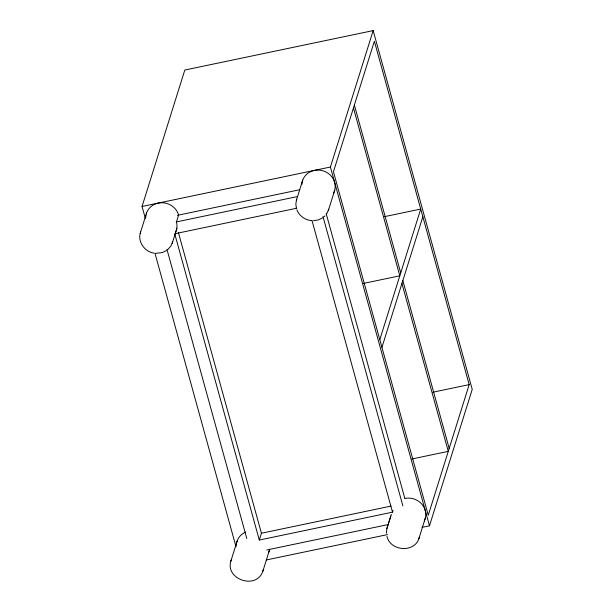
<?xml version="1.0" encoding="UTF-8"?>
<svg xmlns="http://www.w3.org/2000/svg" width="612" height="612" viewBox="0 0 612 612"><rect width="100%" height="100%" fill="white"/><g stroke="black" fill="none" stroke-linecap="round" stroke-linejoin="round"><path stroke-width="0.92" d="M140.676 231.833C137.011 241.182 144.524 251.915 154.163 253.138M296.743 199.16L295.833 203.72L296.369 208.325M231.252 559.858C223.808 578.952 256.176 590.519 262.816 571.325L269.257 550.754M391.305 514.455L386.861 528.653L386.432 533.282M167.787 249.581L170.847 246.093L172.699 241.832M326.915 213.427L328.759 209.166M262.816 571.325L263.275 569.856M386.96 536.395C390.334 551.58 415.617 553.225 419.342 537.183M145.35 218.43L142.053 206.473L184.809 70.036L373.167 30.6L472.234 389.377L429.479 525.815L422.012 527.376M140.217 233.302L146.658 212.731M172.24 243.301L176.975 228.192M296.285 200.629L302.726 180.058M429.479 525.815L330.411 167.038L373.167 30.6M328.307 210.627L334.749 190.064M230.793 561.326L237.234 540.756M393.065 510.454L392.529 512.16L259.297 540.052L261.431 533.228L178.383 232.468M379.8 339.66L420.719 209.067L384.29 216.694M381.919 347.348L422.846 216.755M386.861 528.653L390.846 515.916M418.883 538.652L425.325 518.081M469.19 384.611L428.27 515.205L333.448 171.804L374.368 41.211L469.19 384.611L432.761 392.238M323.855 216.908L325.003 215.845M166.502 250.553L162.218 252.603L155.792 253.33M322.57 217.88L318.286 219.93L313.482 220.703M142.053 206.473L330.411 167.038M177.396 215.34L299.819 189.705M176.195 221.965L297.677 196.528M296.774 208.218L174.726 233.769L259.297 540.052M363.367 283.448L399.797 275.821L353.453 107.972M411.845 458.992L448.275 451.365L401.923 283.509M261.431 533.228L390.938 506.116M266.771 549.989L388.253 524.553M266.297 559.972L387.518 534.597M311.852 220.657C305.373 220.213 299.23 215.967 296.874 209.855M354.363 105.042L400.715 272.898M402.841 280.587L449.193 448.443M326.142 213.435L404.762 498.153M322.983 216.572L402.88 505.894M312.021 220.595L392.529 512.16M166.923 249.245L246.812 538.568M155.004 253.391L236.041 546.845M145.763 217.237A16.792 15.637 17.4 0 1 145.901 215.707M146.199 214.2A16.792 15.637 17.4 0 1 162.249 202.733A16.792 15.637 17.4 0 1 178.589 215.087L176.447 221.911A16.792 15.637 17.4 0 1 175.476 232.43M404.838 498.443A16.792 15.637 17.4 0 1 421.867 504.189A16.792 15.637 17.4 0 1 424.261 520.957M301.823 184.564A16.792 15.637 17.4 0 1 322.371 170.641A16.792 15.637 17.4 0 1 333.685 192.933M236.339 545.261A16.792 15.637 17.4 0 1 236.477 543.731M236.775 542.224A16.792 15.637 17.4 0 1 245.703 532.065M269.555 549.255A16.792 15.637 17.4 0 1 268.798 552.223"/></g></svg>
